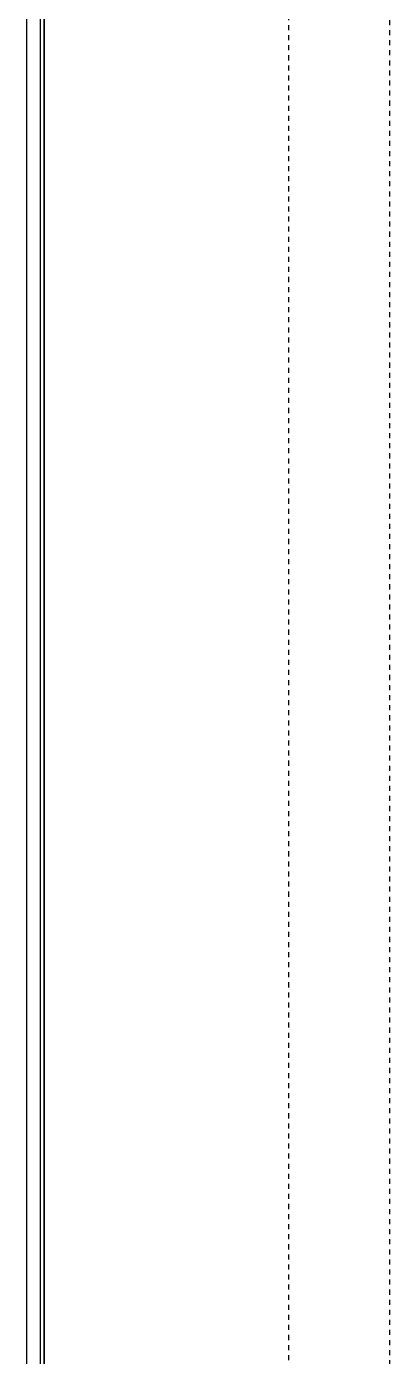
# Model space of a CAD drawing. Header units: millimetres. Extents: x 42168 to 50458, y 36014 to 39431.
# Drawn here: x 43032 to 43104, y 38054.7 to 38318.6 of the extents above; entities that cross this region are included whole.
import ezdxf

# ---------------------------------------------------------------- set-up
doc = ezdxf.new("R2010")
doc.units = ezdxf.units.MM
doc.linetypes.add('Dashed', pattern=[2, 1, -1])
doc.layers.add('! NO PLOT !', color=7, linetype='Continuous', true_color=0xff75dd, plot=False)
doc.layers.add('000-PI-Oprema', color=30, linetype='Continuous', lineweight=5)
doc.layers.add('000-PI-ORMAR', color=2, linetype='Continuous')

# ---------------------------------------------------------------- blocks, each defined once
blk = doc.blocks.new('8606.000_front')
at = {"layer": '! NO PLOT !', "linetype": 'Dashed'}
for p, q in [((43084.03, 38500.92), (43084.03, 36660.92)), ((43104.03, 38495.92), (43104.03, 36665.92))]:
    blk.add_line(p, q, dxfattribs=at)
at = {"layer": '000-PI-ORMAR'}
for p, q in [((43035.53, 38573.17), (43035.53, 36588.67)), ((43032.02, 38552.67), (43032.02, 36601.67)), ((43034.74, 38552.67), (43034.74, 36601.67)), ((43035.52, 36601.67), (43035.52, 38552.53))]:
    blk.add_line(p, q, dxfattribs=at)

msp = doc.modelspace()

# ---------------------------------------------------------------- block references
at = {"layer": '000-PI-Oprema'}
msp.add_blockref('8606.000_front', (0, 0), dxfattribs=at)

doc.saveas('drawing.dxf')
